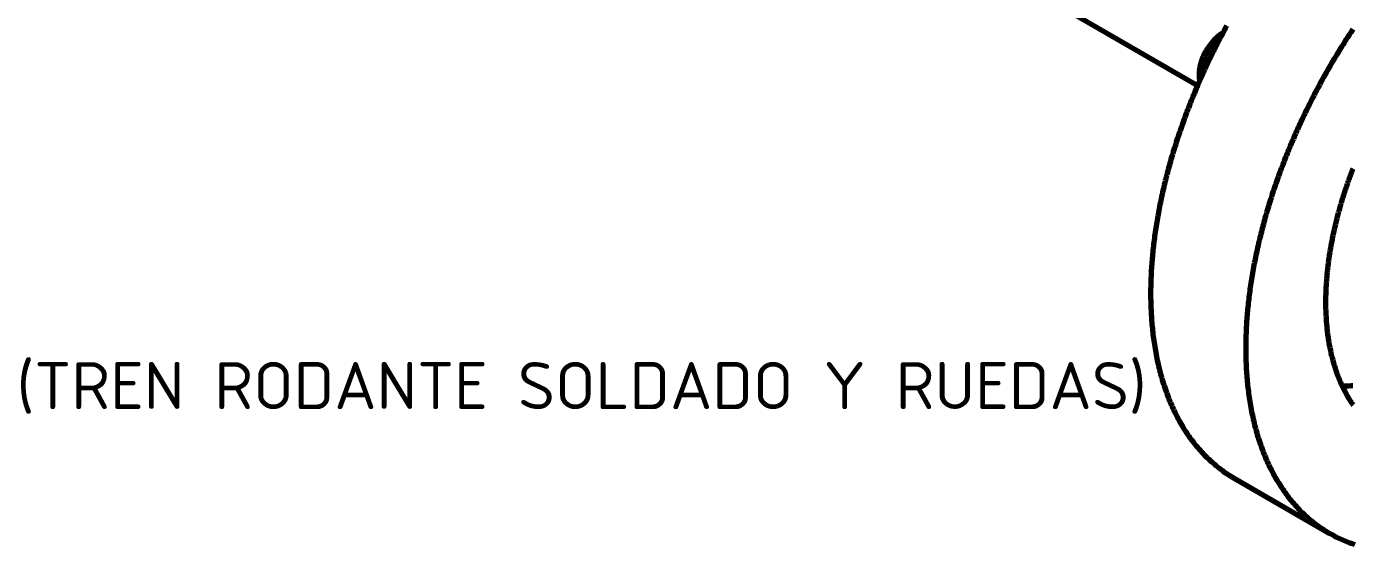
# Model space of a CAD drawing. Header units: millimetres. Extents: x 0 to 841, y 0 to 594.
# Drawn here: x 335 to 433.6, y 144.5 to 183 of the extents above; entities that cross this region are included whole.
import ezdxf
from ezdxf.enums import TextEntityAlignment as Align

# ---------------------------------------------------------------- set-up
doc = ezdxf.new("R2010")
doc.units = ezdxf.units.MM
doc.layers.add('01-VISIBLE', color=7, linetype='CONTINUOUS', lineweight=70)
doc.layers.add('06-TEXTO', color=7, linetype='CONTINUOUS', lineweight=25)
doc.styles.add('ISO3098', font='isocpeur.ttf')

msp = doc.modelspace()

# ---------------------------------------------------------------- linework, layer by layer
at = {"layer": '01-VISIBLE'}
for p, q in [((374.081, 206.341), (422.095, 178.62)), ((424.816, 149.405), (431.887, 145.323))]:
    msp.add_line(p, q, dxfattribs=at)
for points in [[(424.249, 183.039), (424.177, 182.908), (424.106, 182.776), (424.035, 182.644), (423.964, 182.512), (423.894, 182.38), (423.824, 182.248), (423.755, 182.115), (423.686, 181.982), (423.617, 181.849), (423.549, 181.716), (423.481, 181.583), (423.413, 181.449), (423.346, 181.315), (423.279, 181.181), (423.213, 181.047), (423.147, 180.913), (423.081, 180.778), (423.016, 180.643), (422.951, 180.508), (422.887, 180.373), (422.823, 180.238), (422.759, 180.102), (422.696, 179.966), (422.633, 179.831), (422.571, 179.694), (422.509, 179.558), (422.447, 179.422), (422.386, 179.285), (422.325, 179.148), (422.265, 179.011), (422.205, 178.874), (422.145, 178.737), (422.086, 178.599), (422.028, 178.462), (421.969, 178.324), (421.911, 178.186), (421.854, 178.047), (421.797, 177.909), (421.74, 177.77), (421.684, 177.632), (421.628, 177.493), (421.573, 177.354), (421.518, 177.214), (421.463, 177.075), (421.409, 176.935), (421.356, 176.795), (421.302, 176.656), (421.249, 176.515), (421.197, 176.375), (421.145, 176.235), (421.094, 176.094), (421.043, 175.953), (420.992, 175.813), (420.942, 175.671), (420.892, 175.53), (420.843, 175.389), (420.794, 175.247), (420.746, 175.106), (420.698, 174.964), (420.651, 174.822), (420.604, 174.68), (420.557, 174.537), (420.511, 174.395), (420.466, 174.252), (420.421, 174.109), (420.376, 173.967), (420.332, 173.823), (420.288, 173.68), (420.245, 173.537), (420.202, 173.393), (420.16, 173.25), (420.118, 173.106), (420.077, 172.962), (420.036, 172.818), (419.996, 172.674), (419.956, 172.53), (419.917, 172.385), (419.878, 172.24), (419.84, 172.096), (419.802, 171.951), (419.765, 171.806), (419.728, 171.661), (419.692, 171.515), (419.656, 171.37), (419.621, 171.225), (419.586, 171.079), (419.552, 170.933), (419.518, 170.787), (419.485, 170.641), (419.453, 170.495), (419.421, 170.349), (419.389, 170.202), (419.359, 170.056), (419.328, 169.909), (419.298, 169.763), (419.269, 169.616), (419.241, 169.469), (419.212, 169.322), (419.185, 169.175), (419.158, 169.027), (419.132, 168.88), (419.106, 168.733), (419.081, 168.585), (419.056, 168.437), (419.032, 168.29), (419.008, 168.142), (418.986, 167.994), (418.963, 167.846), (418.942, 167.697), (418.921, 167.549), (418.9, 167.401), (418.881, 167.253), (418.862, 167.104), (418.843, 166.955), (418.825, 166.807), (418.808, 166.658), (418.791, 166.509), (418.776, 166.36), (418.76, 166.211), (418.746, 166.062), (418.732, 165.913), (418.719, 165.764), (418.706, 165.615), (418.694, 165.466), (418.683, 165.317), (418.673, 165.167), (418.663, 165.018), (418.654, 164.868), (418.645, 164.719), (418.638, 164.569), (418.631, 164.42), (418.625, 164.27), (418.619, 164.121), (418.615, 163.971), (418.611, 163.821), (418.608, 163.672), (418.605, 163.522), (418.604, 163.372), (418.603, 163.223), (418.603, 163.073), (418.603, 162.923), (418.605, 162.773), (418.607, 162.624), (418.611, 162.474), (418.615, 162.324), (418.619, 162.175), (418.625, 162.025), (418.632, 161.876), (418.639, 161.726), (418.647, 161.577), (418.656, 161.427), (418.666, 161.278), (418.677, 161.128), (418.689, 160.979), (418.702, 160.83), (418.715, 160.681), (418.73, 160.532), (418.745, 160.383), (418.762, 160.234), (418.779, 160.085), (418.798, 159.937), (418.817, 159.788), (418.837, 159.64), (418.859, 159.492), (418.881, 159.344), (418.904, 159.196), (418.929, 159.048), (418.954, 158.901), (418.981, 158.753), (419.008, 158.606), (419.037, 158.459), (419.066, 158.313), (419.097, 158.166), (419.129, 158.02), (419.162, 157.874), (419.196, 157.728), (419.231, 157.582), (419.268, 157.437), (419.305, 157.292), (419.344, 157.148), (419.384, 157.003), (419.425, 156.859), (419.467, 156.716), (419.511, 156.573), (419.556, 156.43), (419.602, 156.287), (419.649, 156.145), (419.697, 156.003), (419.747, 155.862), (419.798, 155.722), (419.851, 155.581), (419.904, 155.442), (419.959, 155.302), (420.016, 155.164), (420.074, 155.026), (420.133, 154.888), (420.193, 154.751), (420.255, 154.615), (420.318, 154.479), (420.383, 154.344), (420.449, 154.21), (420.516, 154.076), (420.585, 153.943), (420.656, 153.811), (420.728, 153.68), (420.801, 153.549), (420.876, 153.419), (420.952, 153.291), (421.03, 153.163), (421.109, 153.036), (421.19, 152.91), (421.272, 152.784), (421.356, 152.66), (421.441, 152.537), (421.528, 152.415), (421.616, 152.294), (421.706, 152.175), (421.797, 152.056), (421.89, 151.939), (421.985, 151.822), (422.08, 151.707), (422.178, 151.594), (422.277, 151.481), (422.377, 151.37), (422.479, 151.261), (422.583, 151.153), (422.688, 151.046), (422.794, 150.941), (422.902, 150.837), (423.011, 150.735), (423.122, 150.634), (423.235, 150.535), (423.348, 150.437), (423.463, 150.342), (423.58, 150.248), (423.698, 150.155), (423.817, 150.065), (423.937, 149.976), (424.059, 149.889), (424.182, 149.803), (424.306, 149.72), (424.432, 149.639), (424.559, 149.559), (424.687, 149.481), (424.816, 149.405)], [(423.96, 182.504), (423.891, 182.461), (423.824, 182.416), (423.758, 182.369), (423.693, 182.32), (423.63, 182.27), (423.568, 182.217), (423.507, 182.164), (423.448, 182.109), (423.39, 182.052), (423.333, 181.994), (423.278, 181.936), (423.223, 181.875), (423.17, 181.814), (423.119, 181.752), (423.068, 181.689), (423.019, 181.624), (422.971, 181.559), (422.924, 181.493), (422.878, 181.426), (422.834, 181.358), (422.791, 181.29), (422.749, 181.22), (422.709, 181.15), (422.67, 181.079), (422.632, 181.008), (422.595, 180.935), (422.56, 180.862), (422.526, 180.789), (422.494, 180.715), (422.463, 180.64), (422.434, 180.564), (422.406, 180.488), (422.379, 180.412), (422.354, 180.335), (422.331, 180.257), (422.31, 180.179), (422.29, 180.101), (422.272, 180.022), (422.256, 179.942), (422.242, 179.862), (422.23, 179.782), (422.22, 179.702), (422.212, 179.621), (422.207, 179.541), (422.204, 179.46), (422.204, 179.379), (422.207, 179.298), (422.213, 179.217), (422.222, 179.136), (422.234, 179.056), (422.25, 178.977)], [(433.646, 182.797), (433.564, 182.672), (433.481, 182.547), (433.399, 182.422), (433.317, 182.297), (433.236, 182.171), (433.155, 182.045), (433.074, 181.919), (432.994, 181.793), (432.914, 181.666), (432.834, 181.539), (432.755, 181.412), (432.676, 181.285), (432.598, 181.158), (432.519, 181.03), (432.442, 180.902), (432.364, 180.774), (432.287, 180.645), (432.211, 180.517), (432.134, 180.388), (432.059, 180.259), (431.983, 180.13), (431.908, 180), (431.833, 179.87), (431.759, 179.741), (431.685, 179.61), (431.611, 179.48), (431.538, 179.35), (431.465, 179.219), (431.392, 179.088), (431.32, 178.957), (431.248, 178.825), (431.177, 178.694), (431.106, 178.562), (431.035, 178.43), (430.965, 178.298), (430.895, 178.165), (430.826, 178.033), (430.757, 177.9), (430.688, 177.767), (430.62, 177.633), (430.552, 177.5), (430.484, 177.366), (430.417, 177.233), (430.35, 177.099), (430.284, 176.964), (430.218, 176.83), (430.152, 176.695), (430.087, 176.561), (430.022, 176.426), (429.958, 176.291), (429.894, 176.155), (429.83, 176.02), (429.767, 175.884), (429.704, 175.748), (429.642, 175.612), (429.58, 175.476), (429.518, 175.339), (429.457, 175.203), (429.396, 175.066), (429.336, 174.929), (429.276, 174.792), (429.216, 174.654), (429.157, 174.517), (429.099, 174.379), (429.04, 174.241), (428.982, 174.103), (428.925, 173.965), (428.868, 173.826), (428.811, 173.688), (428.755, 173.549), (428.699, 173.41), (428.644, 173.271), (428.589, 173.132), (428.534, 172.992), (428.48, 172.853), (428.427, 172.713), (428.373, 172.573), (428.321, 172.433), (428.268, 172.293), (428.216, 172.152), (428.165, 172.012), (428.114, 171.871), (428.063, 171.73), (428.013, 171.589), (427.963, 171.448), (427.914, 171.306), (427.865, 171.165), (427.817, 171.023), (427.769, 170.881), (427.722, 170.739), (427.675, 170.597), (427.628, 170.455), (427.582, 170.312), (427.537, 170.17), (427.492, 170.027), (427.447, 169.884), (427.403, 169.741), (427.359, 169.598), (427.316, 169.454), (427.273, 169.311), (427.231, 169.167), (427.189, 169.024), (427.148, 168.88), (427.107, 168.736), (427.067, 168.591), (427.027, 168.447), (426.988, 168.303), (426.949, 168.158), (426.911, 168.013), (426.873, 167.868), (426.836, 167.723), (426.799, 167.578), (426.763, 167.433), (426.727, 167.288), (426.692, 167.142), (426.657, 166.996), (426.623, 166.851), (426.59, 166.705), (426.556, 166.559), (426.524, 166.413), (426.492, 166.266), (426.461, 166.12), (426.43, 165.973), (426.399, 165.827), (426.369, 165.68), (426.34, 165.533), (426.312, 165.386), (426.283, 165.239), (426.256, 165.092), (426.229, 164.945), (426.203, 164.798), (426.177, 164.65), (426.152, 164.502), (426.127, 164.355), (426.103, 164.207), (426.08, 164.059), (426.057, 163.911), (426.034, 163.763), (426.013, 163.615), (425.992, 163.467), (425.972, 163.318), (425.952, 163.17), (425.933, 163.022), (425.914, 162.873), (425.896, 162.724), (425.879, 162.576), (425.863, 162.427), (425.847, 162.278), (425.831, 162.129), (425.817, 161.98), (425.803, 161.831), (425.79, 161.682), (425.777, 161.533), (425.765, 161.383), (425.754, 161.234), (425.744, 161.085), (425.734, 160.935), (425.725, 160.786), (425.716, 160.636), (425.709, 160.487), (425.702, 160.337), (425.696, 160.188), (425.69, 160.038), (425.686, 159.889), (425.682, 159.739), (425.679, 159.589), (425.676, 159.439), (425.675, 159.29), (425.674, 159.14), (425.674, 158.99), (425.674, 158.841), (425.676, 158.691), (425.678, 158.541), (425.682, 158.392), (425.686, 158.242), (425.69, 158.092), (425.696, 157.943), (425.703, 157.793), (425.71, 157.644), (425.718, 157.494), (425.727, 157.345), (425.737, 157.195), (425.748, 157.046), (425.76, 156.897), (425.773, 156.748), (425.786, 156.598), (425.801, 156.449), (425.817, 156.301), (425.833, 156.152), (425.85, 156.003), (425.869, 155.854), (425.888, 155.706), (425.908, 155.558), (425.93, 155.409), (425.952, 155.261), (425.975, 155.114), (426, 154.966), (426.025, 154.818), (426.052, 154.671), (426.079, 154.524), (426.108, 154.377), (426.137, 154.23), (426.168, 154.084), (426.2, 153.937), (426.233, 153.791), (426.267, 153.645), (426.302, 153.5), (426.339, 153.355), (426.376, 153.21), (426.415, 153.065), (426.455, 152.921), (426.496, 152.777), (426.538, 152.633), (426.582, 152.49), (426.627, 152.347), (426.673, 152.205), (426.72, 152.063), (426.768, 151.921), (426.818, 151.78), (426.869, 151.639), (426.922, 151.499), (426.975, 151.359), (427.03, 151.22), (427.087, 151.081), (427.145, 150.943), (427.204, 150.806), (427.264, 150.669), (427.326, 150.532), (427.389, 150.397), (427.454, 150.261), (427.52, 150.127), (427.587, 149.994), (427.656, 149.861), (427.727, 149.728), (427.799, 149.597), (427.872, 149.467), (427.947, 149.337), (428.023, 149.208), (428.101, 149.08), (428.18, 148.953), (428.261, 148.827), (428.343, 148.702), (428.427, 148.578), (428.512, 148.455), (428.599, 148.333), (428.687, 148.212), (428.777, 148.092), (428.868, 147.974), (428.961, 147.856), (429.056, 147.74), (429.152, 147.625), (429.249, 147.511), (429.348, 147.399), (429.448, 147.288), (429.55, 147.178), (429.654, 147.07), (429.759, 146.963), (429.865, 146.858), (429.973, 146.754), (430.083, 146.652), (430.193, 146.551), (430.306, 146.452), (430.419, 146.355), (430.534, 146.259), (430.651, 146.165), (430.769, 146.073), (430.888, 145.982), (431.008, 145.893), (431.13, 145.806), (431.253, 145.721), (431.378, 145.638), (431.503, 145.556), (431.63, 145.476), (431.758, 145.399), (431.887, 145.323)], [(423.685, 181.981), (423.623, 181.929), (423.563, 181.874), (423.505, 181.819), (423.448, 181.762), (423.392, 181.703), (423.338, 181.643), (423.285, 181.581), (423.234, 181.519), (423.185, 181.455), (423.136, 181.39), (423.09, 181.324), (423.045, 181.257), (423.001, 181.189), (422.959, 181.12), (422.918, 181.05), (422.879, 180.98), (422.841, 180.908), (422.805, 180.836), (422.771, 180.763), (422.738, 180.689), (422.707, 180.614), (422.677, 180.539), (422.65, 180.463), (422.624, 180.386), (422.6, 180.309), (422.578, 180.231), (422.558, 180.153), (422.541, 180.074), (422.525, 179.995), (422.512, 179.915), (422.502, 179.835), (422.494, 179.754), (422.489, 179.673), (422.487, 179.593), (422.488, 179.512)], [(433.634, 172.419), (433.595, 172.318), (433.557, 172.218), (433.519, 172.117), (433.481, 172.016), (433.444, 171.915), (433.407, 171.813), (433.37, 171.712), (433.334, 171.611), (433.298, 171.509), (433.262, 171.407), (433.227, 171.306), (433.191, 171.204), (433.157, 171.102), (433.122, 171), (433.088, 170.897), (433.054, 170.795), (433.021, 170.692), (432.988, 170.59), (432.955, 170.487), (432.922, 170.384), (432.89, 170.282), (432.858, 170.179), (432.827, 170.075), (432.796, 169.972), (432.765, 169.869), (432.735, 169.765), (432.705, 169.662), (432.675, 169.558), (432.646, 169.455), (432.617, 169.351), (432.588, 169.247), (432.56, 169.143), (432.532, 169.039), (432.504, 168.935), (432.477, 168.83), (432.45, 168.726), (432.424, 168.621), (432.398, 168.517), (432.372, 168.412), (432.347, 168.307), (432.322, 168.202), (432.297, 168.097), (432.273, 167.992), (432.249, 167.887), (432.226, 167.782), (432.203, 167.677), (432.18, 167.571), (432.158, 167.466), (432.136, 167.36), (432.114, 167.255), (432.093, 167.149), (432.073, 167.043), (432.052, 166.937), (432.033, 166.831), (432.013, 166.725), (431.994, 166.619), (431.976, 166.513), (431.957, 166.407), (431.94, 166.3), (431.922, 166.194), (431.906, 166.088), (431.889, 165.981), (431.873, 165.874), (431.858, 165.768), (431.842, 165.661), (431.828, 165.554), (431.814, 165.447), (431.8, 165.341), (431.787, 165.234), (431.774, 165.127), (431.761, 165.019), (431.749, 164.912), (431.738, 164.805), (431.727, 164.698), (431.716, 164.591), (431.706, 164.483), (431.697, 164.376), (431.688, 164.268), (431.679, 164.161), (431.671, 164.054), (431.664, 163.946), (431.657, 163.838), (431.65, 163.731), (431.644, 163.623), (431.639, 163.516), (431.634, 163.408), (431.629, 163.3), (431.625, 163.192), (431.622, 163.085), (431.619, 162.977), (431.617, 162.869), (431.615, 162.761), (431.614, 162.654), (431.613, 162.546), (431.613, 162.438), (431.614, 162.33), (431.615, 162.222), (431.617, 162.115), (431.619, 162.007), (431.622, 161.899), (431.625, 161.791), (431.63, 161.684), (431.634, 161.576), (431.64, 161.468), (431.645, 161.361), (431.652, 161.253), (431.659, 161.146), (431.667, 161.038), (431.676, 160.931), (431.685, 160.823), (431.695, 160.716), (431.705, 160.609), (431.716, 160.501), (431.728, 160.394), (431.741, 160.287), (431.754, 160.18), (431.768, 160.073), (431.782, 159.967), (431.798, 159.86), (431.814, 159.753), (431.831, 159.647), (431.848, 159.54), (431.866, 159.434), (431.886, 159.328), (431.905, 159.222), (431.926, 159.116), (431.947, 159.011), (431.969, 158.905), (431.992, 158.8), (432.016, 158.695), (432.041, 158.59), (432.066, 158.485), (432.092, 158.38), (432.119, 158.276), (432.147, 158.172), (432.176, 158.068), (432.205, 157.964), (432.236, 157.861), (432.267, 157.758), (432.299, 157.655), (432.333, 157.552), (432.367, 157.45), (432.402, 157.348), (432.437, 157.246), (432.474, 157.145), (432.512, 157.044), (432.551, 156.944), (432.59, 156.843), (432.631, 156.743), (432.672, 156.644), (432.715, 156.545), (432.759, 156.446), (432.803, 156.348), (432.849, 156.251), (432.895, 156.153), (432.943, 156.057), (432.991, 155.96), (433.041, 155.865), (433.092, 155.77), (433.143, 155.675), (433.196, 155.581), (433.25, 155.488), (433.305, 155.395), (433.361, 155.303), (433.418, 155.211), (433.476, 155.12), (433.535, 155.03), (433.596, 154.941), (433.657, 154.852)], [(432.844, 156.261), (432.924, 156.263), (433.004, 156.265), (433.084, 156.267), (433.164, 156.271), (433.244, 156.275), (433.324, 156.28), (433.404, 156.285), (433.484, 156.291), (433.564, 156.298), (433.644, 156.305)], [(431.887, 145.323), (432.052, 145.23), (432.218, 145.14), (432.386, 145.053), (432.556, 144.97), (432.727, 144.889), (432.9, 144.812), (433.074, 144.738), (433.25, 144.668), (433.426, 144.6), (433.604, 144.536), (433.783, 144.475)]]:
    msp.add_lwpolyline(points, dxfattribs=at)

# ---------------------------------------------------------------- texts
at = {"layer": '06-TEXTO', "style": 'ISO3098'}
msp.add_text('S4 CARRO (TREN RODANTE SOLDADO Y RUEDAS)', height=3.5, dxfattribs=at).set_placement((364.135, 156.293), align=Align.MIDDLE_CENTER)

doc.saveas('drawing.dxf')
